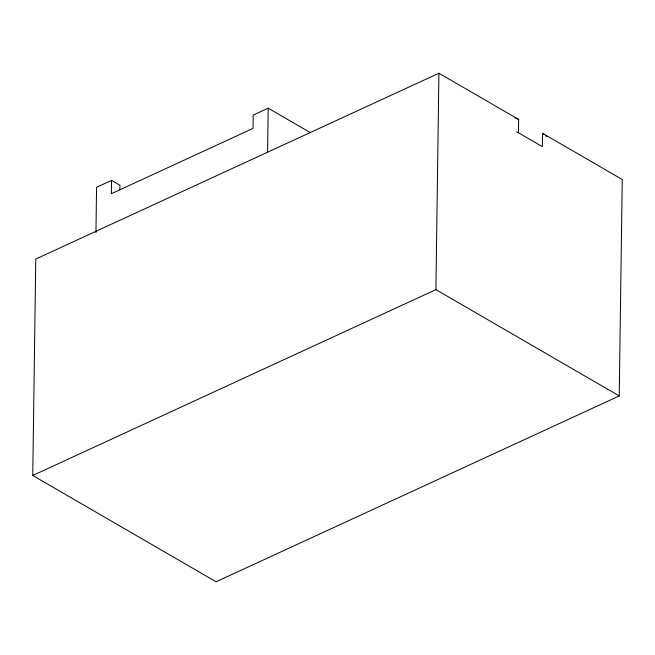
<?xml version="1.0" encoding="UTF-8"?>
<svg xmlns="http://www.w3.org/2000/svg" width="655" height="655" viewBox="0 0 655 655"><rect width="100%" height="100%" fill="white"/><g stroke="black" fill="none" stroke-linecap="round" stroke-linejoin="round"><path stroke-width="0.98" d="M32.75 475.473L35.771 259.061L438.924 73.221L518.654 119.447L518.465 132.768L542.34 146.614L542.52 133.293L622.25 179.527L619.229 395.939L216.076 581.779L32.75 475.473L435.902 289.625L619.229 395.939M95.941 232.697L96.572 187.297L111.547 180.395L119.93 185.25L119.865 190.007M111.547 180.395L111.358 193.708L253.043 128.396L253.223 115.084L268.198 108.181L310.544 132.736M267.584 152.574L268.198 108.181M435.902 289.625L438.924 73.221M514.986 117.81L518.654 119.447M516.631 131.95L518.465 132.768M542.52 133.293L544.027 134.431M545.533 135.569L547.04 136.707"/></g></svg>
